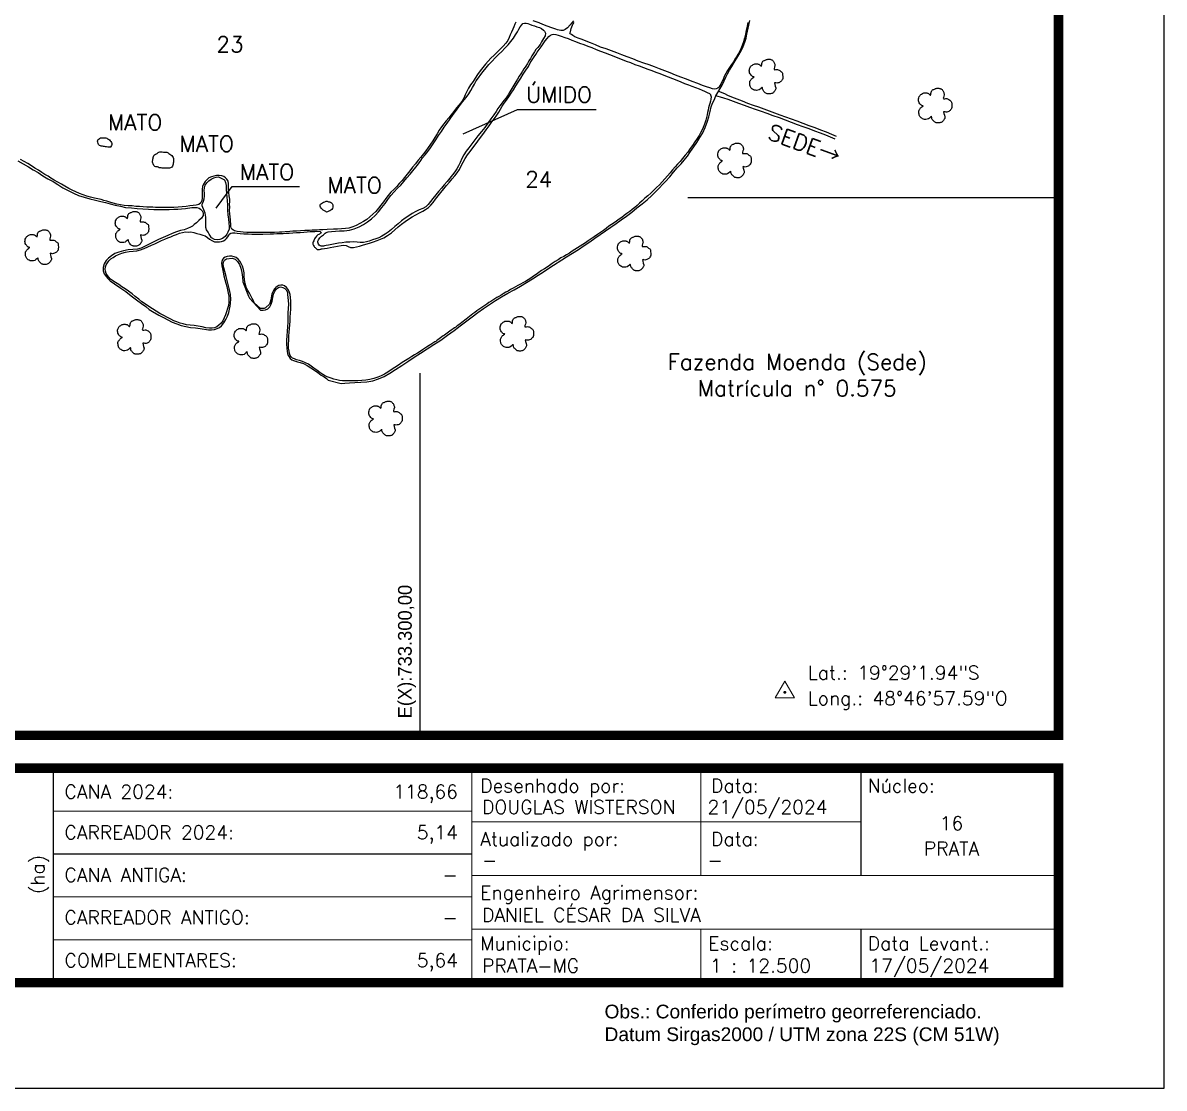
# Model space of a CAD drawing. Header units: metres. Extents: x 731556 to 734181, y 7842245 to 7845957.
# Drawn here: x 732829 to 734181, y 7842245 to 7843507 of the extents above; entities that cross this region are included whole.
import ezdxf
from ezdxf.enums import TextEntityAlignment as Align

# ---------------------------------------------------------------- set-up
doc = ezdxf.new("R2010")
doc.units = ezdxf.units.M
doc.header["$LTSCALE"] = 0.6
doc.linetypes.add('CONTINUO', pattern=[0])
doc.linetypes.add('LIN0', pattern=[0])
for name, color, linetype in [('0114001293', 1, 'Continuous'), ('0114001293022', 5, 'Continuous'), ('0114001293023', 5, 'Continuous'), ('0114001293024', 5, 'Continuous'), ('ESTRADA', 1, 'Continuous'), ('MALHA', 8, 'Continuous'), ('MARGEM', 5, 'Continuous'), ('MATO', 94, 'LIN0'), ('RESERVA', 3, 'Continuous'), ('TEXTO', 7, 'Continuous'), ('UMIDO', 1, 'Continuous')]:
    doc.layers.add(name, color=color, linetype=linetype)
doc.styles.add('marcelo', font='arial.ttf')
doc.styles.add('Simplex', font='simplex.shx')

# ---------------------------------------------------------------- blocks, each defined once
blk = doc.blocks.new('MATO')
at = {"layer": 'MATO', "linetype": 'CONTINUO'}
blk.add_lwpolyline([(733467.07, 7843526.15), (733466.34, 7843525.48), (733465.48, 7843524.72), (733464.52, 7843524), (733463.43, 7843523.71), (733462.33, 7843523.59), (733461.27, 7843523.63), (733460.4, 7843523.81), (733459.63, 7843524.12), (733458.95, 7843524.53), (733458.31, 7843525.01), (733457.76, 7843525.56), (733457.31, 7843526.14), (733457, 7843526.7), (733456.78, 7843527.31), (733456.63, 7843527.99), (733456.48, 7843528.9), (733456.41, 7843529.83), (733456.44, 7843530.73), (733456.67, 7843531.39), (733456.98, 7843531.95), (733457.33, 7843532.45), (733457.59, 7843532.9), (733457.89, 7843533.32), (733458.26, 7843533.73), (733458.98, 7843534.19), (733459.65, 7843534.63), (733460.14, 7843535), (733459.93, 7843535.15), (733459.49, 7843535.26), (733458.95, 7843535.38), (733458.56, 7843535.6), (733458.17, 7843535.92), (733457.77, 7843536.35), (733457.27, 7843536.98), (733456.79, 7843537.71), (733456.39, 7843538.52), (733456.18, 7843539.35), (733456.09, 7843540.22), (733456.14, 7843541.11), (733456.39, 7843542.09), (733456.74, 7843543.01), (733457.14, 7843543.81), (733457.44, 7843544.23), (733457.78, 7843544.53), (733458.18, 7843544.78), (733458.76, 7843545.2), (733459.41, 7843545.6), (733460.09, 7843545.95), (733460.78, 7843546.11), (733461.45, 7843546.2), (733462.1, 7843546.21), (733462.67, 7843546.19), (733463.21, 7843546.11), (733463.7, 7843545.98), (733464.14, 7843545.84), (733464.55, 7843545.65), (733464.97, 7843545.4), (733465.47, 7843544.85), (733465.95, 7843544.38), (733466.36, 7843544.16), (733466.56, 7843544.8), (733466.69, 7843545.65), (733466.77, 7843546.53), (733466.86, 7843546.91), (733466.97, 7843547.21), (733467.13, 7843547.47), (733467.41, 7843547.93), (733467.75, 7843548.38), (733468.16, 7843548.79), (733468.65, 7843549.02), (733469.17, 7843549.2), (733469.71, 7843549.35), (733470.2, 7843549.6), (733470.7, 7843549.83), (733471.22, 7843550.02), (733471.77, 7843550.13), (733472.34, 7843550.18), (733472.91, 7843550.18), (733473.47, 7843550.15), (733474, 7843550.07), (733474.51, 7843549.95), (733474.98, 7843549.77), (733475.42, 7843549.54), (733475.82, 7843549.26), (733476.17, 7843548.97), (733476.49, 7843548.62), (733476.79, 7843548.22), (733477.1, 7843547.71), (733477.39, 7843547.14), (733477.63, 7843546.54), (733477.83, 7843546.01), (733477.95, 7843545.4), (733477.96, 7843544.68), (733477.62, 7843543.5), (733477.31, 7843542.34), (733477.19, 7843541.37), (733477.8, 7843541.2), (733478.61, 7843541.26), (733479.52, 7843541.4), (733480.19, 7843541.33), (733480.83, 7843541.18), (733481.44, 7843540.94), (733482.09, 7843540.51), (733482.7, 7843540.01), (733483.25, 7843539.5), (733483.67, 7843539.27), (733484.01, 7843538.94), (733484.26, 7843538.36), (733484.46, 7843536.92), (733484.56, 7843535.33), (733484.53, 7843533.79), (733484.26, 7843532.92), (733483.87, 7843532.26), (733483.41, 7843531.75), (733482.98, 7843531.21), (733482.49, 7843530.76), (733481.92, 7843530.39), (733481.18, 7843530.09), (733480.38, 7843529.88), (733479.58, 7843529.76), (733478.72, 7843529.99), (733478, 7843530.12), (733477.53, 7843529.94), (733477.78, 7843528.67), (733478.2, 7843527.17), (733478.62, 7843525.68), (733478.59, 7843524.92), (733478.41, 7843524.34), (733478.12, 7843523.86), (733477.76, 7843523.24), (733477.34, 7843522.66), (733476.89, 7843522.12), (733476.47, 7843521.69), (733476.03, 7843521.33), (733475.53, 7843521.04), (733474.92, 7843520.82), (733474.27, 7843520.66), (733473.6, 7843520.57), (733472.94, 7843520.56), (733472.3, 7843520.6), (733471.69, 7843520.69), (733471.19, 7843520.74), (733470.72, 7843520.87), (733470.26, 7843521.09), (733469.7, 7843521.56), (733469.14, 7843522.12), (733468.61, 7843522.71), (733468.17, 7843523.16), (733467.79, 7843523.64), (733467.5, 7843524.16), (733467.38, 7843524.96), (733467.28, 7843525.73), (733467.15, 7843526.37)], dxfattribs=at)

msp = doc.modelspace()

# ---------------------------------------------------------------- linework, layer by layer
at = {"layer": '0114001293'}
for points in [[(732823.5, 7843343.3), (732829.8, 7843339.9), (732835.9, 7843336.4), (732841.8, 7843332.9), (732847.4, 7843329.4), (732853.1, 7843325.7), (732859, 7843322.2), (732865.1, 7843318.9), (732870.9, 7843315.2), (732876.9, 7843311.5), (732883, 7843308.1), (732889.2, 7843305), (732895.5, 7843302.3), (732902, 7843300.2), (732908.6, 7843298.3), (732915.3, 7843296.7), (732921.6, 7843295.1), (732927.3, 7843293.9), (732932.9, 7843292.4), (732938.8, 7843290.8), (732945, 7843289.7), (732951.1, 7843288.2), (732958, 7843287.8), (732964.7, 7843287), (732971.5, 7843286.5), (732978.1, 7843286.1), (732984.7, 7843285.9), (732990.8, 7843285.9), (732996.9, 7843285.9), (733002.7, 7843285.9), (733008.2, 7843286), (733012.9, 7843286.2), (733017.3, 7843286.6), (733022, 7843287.1), (733029.7, 7843288.1), (733032.7, 7843288.1), (733035.6, 7843288), (733038.1, 7843287.4), (733040, 7843286.1), (733041.6, 7843284.2), (733042.8, 7843281.7), (733042.8, 7843278.5), (733041, 7843275.4), (733038, 7843272.7), (733034.9, 7843269.9), (733032.4, 7843267.8), (733030.2, 7843266.1), (733028, 7843264.9), (733024.4, 7843263.1), (733020.5, 7843261.5), (733016.2, 7843260.8), (733011.4, 7843259.3), (733006.4, 7843257.3), (733001.1, 7843255), (732990, 7843250), (732984.5, 7843247.3), (732979.2, 7843244.7), (732974.3, 7843242.3), (732969.6, 7843240.1), (732965, 7843238.8), (732954.3, 7843237.9), (732948.6, 7843236.9), (732943.1, 7843235.3), (732938.5, 7843233.4), (732934.5, 7843230.9), (732931, 7843228.1), (732928, 7843225.1), (732925.6, 7843221.4), (732924.4, 7843217.2), (732924.5, 7843213.2), (732925.8, 7843209.5), (732927.9, 7843206.3), (732930, 7843203.8), (732933, 7843201.1), (732938, 7843197.5), (732944.4, 7843193.2), (732951.3, 7843188.4), (732957.7, 7843183.6), (732964, 7843178.8), (732969.9, 7843174.4), (732975, 7843170.6), (732979.2, 7843167.3), (732983, 7843164.9), (732990.5, 7843160.6), (732995.9, 7843157.6), (733001.2, 7843154.9), (733006.4, 7843152.3), (733011.6, 7843150.1), (733016.8, 7843148.4), (733022.3, 7843147.2), (733028, 7843146.1), (733033.7, 7843145.5), (733039.3, 7843144.8), (733049.2, 7843143.1), (733053, 7843143), (733056.5, 7843143.6), (733059.6, 7843144.6), (733062.3, 7843146), (733064.8, 7843148), (733067.3, 7843151.3), (733069.8, 7843155.2), (733071.8, 7843159.4), (733073.2, 7843163.5), (733074.3, 7843167.5), (733075.1, 7843171.1), (733075.5, 7843174.9), (733075.7, 7843179.4), (733075.2, 7843185.1), (733073.7, 7843192.2), (733070.4, 7843206.2), (733068.8, 7843212.2), (733067.6, 7843216.8), (733066.7, 7843220.5), (733066.9, 7843223.5), (733068.2, 7843225.8), (733070.5, 7843227.4), (733077.3, 7843228.2), (733081, 7843226.9), (733083.6, 7843224.1), (733085.9, 7843220.7), (733087.6, 7843216.3), (733088.8, 7843211.2), (733089.5, 7843205.7), (733090.1, 7843200.2), (733096.8, 7843183.1), (733098, 7843180.6), (733110.9, 7843166.6), (733114.1, 7843166.3), (733117, 7843166.7), (733119.6, 7843168.1), (733121.9, 7843170.5), (733123.4, 7843173.4), (733124.6, 7843177), (733125.4, 7843181.3), (733126.3, 7843185.5), (733127.9, 7843189.1), (733129.9, 7843191.7), (733132.2, 7843193.3), (733134.6, 7843194), (733137.3, 7843193.5), (733139.6, 7843192.3), (733141.3, 7843190.5), (733142.7, 7843187.7), (733143, 7843185.1), (733143.3, 7843181.6), (733143.5, 7843177.9), (733143.9, 7843173.4), (733143.8, 7843168.6), (733143.4, 7843163.4), (733143.2, 7843157.8), (733143.1, 7843152.1), (733142.8, 7843146.8), (733142.4, 7843141.5), (733142, 7843136.1), (733141.7, 7843131.1), (733141.8, 7843126.1), (733142, 7843121.5), (733142.4, 7843117.8), (733143, 7843115), (733143.6, 7843112.8), (733144.7, 7843111), (733146.1, 7843109.3), (733148.1, 7843107.8), (733150, 7843106.8), (733152.2, 7843106), (733154.8, 7843105.4), (733158, 7843104.6), (733161.8, 7843103.3), (733166, 7843101), (733170.5, 7843098.2), (733174.8, 7843095.3), (733178.8, 7843092.5), (733182.8, 7843089.6), (733186.2, 7843087.3), (733189.1, 7843085.3), (733191, 7843083.5), (733206.3, 7843079.4), (733210.8, 7843080.1), (733216.3, 7843080.5), (733222.8, 7843080.7), (733229.8, 7843081), (733237, 7843081.7), (733244, 7843082.9), (733250.8, 7843085.1), (733257.4, 7843088), (733264.1, 7843091.7), (733270.9, 7843096.2), (733278.2, 7843100.8), (733285.4, 7843105.8), (733292.9, 7843110.7), (733300.6, 7843115.5), (733308.3, 7843120.5), (733316.4, 7843125.6), (733324.4, 7843131.1), (733332.2, 7843136.7), (733340.2, 7843142.3), (733347.5, 7843147.9), (733361.5, 7843158.5), (733368.2, 7843163.5), (733375, 7843168.4), (733382.1, 7843173), (733389.2, 7843177.8), (733396.5, 7843182.3), (733403.8, 7843186.5), (733411.4, 7843190.5), (733418.9, 7843194.7), (733426.1, 7843199.1), (733432.9, 7843203.6), (733439.6, 7843207.9), (733446.1, 7843211.9), (733452.6, 7843216.2), (733473.3, 7843229.7), (733480.5, 7843234.1), (733487.5, 7843238.5), (733494.4, 7843242.9), (733500.8, 7843247.3), (733507.1, 7843251.6), (733513.4, 7843256), (733519.6, 7843260.3), (733525.7, 7843264.8), (733532, 7843269.1), (733538.3, 7843273.5), (733544.5, 7843278), (733550.7, 7843282.6), (733556.8, 7843287.5), (733563, 7843292.3), (733568.9, 7843297.3), (733574.5, 7843302.5), (733580, 7843307.9), (733590.7, 7843318.9), (733595.6, 7843324.4), (733600.2, 7843329.8), (733604.6, 7843334.9), (733609, 7843339.8), (733612.9, 7843344.3), (733616.7, 7843349.1), (733620.4, 7843354.3), (733624.2, 7843359.8), (733627.8, 7843365.3), (733631.3, 7843371), (733634.7, 7843376.7), (733637.5, 7843382.9), (733640, 7843389.1), (733642.1, 7843395.5), (733643.5, 7843401.9), (733644.9, 7843407.5), (733646.4, 7843411.9), (733648.3, 7843415.3), (733650.1, 7843420.5), (733657.8, 7843433), (733660.3, 7843438.2), (733662.1, 7843442.4), (733664.2, 7843446.5), (733666.6, 7843450.8), (733669.1, 7843455.3), (733671.9, 7843459.8), (733677.6, 7843469), (733680.2, 7843473.9), (733682.7, 7843479), (733684.7, 7843484), (733686, 7843488.9), (733687, 7843493.6), (733689.2, 7843504), (733690.6, 7843509.7)], [(733481.8, 7843509.2), (733477.7, 7843504.4), (733474.4, 7843500.9), (733471.7, 7843498.8), (733469.4, 7843497.9), (733467.9, 7843497.9), (733466.6, 7843497.7), (733462.7, 7843498.4), (733460.6, 7843499.3), (733455.9, 7843501.1), (733450.6, 7843503.1), (733445.4, 7843505.1), (733441.1, 7843506.8), (733433.9, 7843509.4)]]:
    msp.add_lwpolyline(points, dxfattribs=at)
at = {"layer": '0114001293022', "elevation": 645.4}
msp.add_lwpolyline([(733688.3, 7843507.4), (733687.3, 7843502.9), (733686.2, 7843498.2), (733685.3, 7843493.5), (733684.3, 7843488.8), (733683.2, 7843484.2), (733681.6, 7843480.1), (733679.9, 7843476.2), (733678.2, 7843472.6), (733676.3, 7843469.4), (733674.6, 7843466.5), (733672.8, 7843463.8), (733671, 7843460.8), (733668.8, 7843457.6), (733666.4, 7843454), (733664.1, 7843450.3), (733662.1, 7843446.7), (733660.3, 7843443.2), (733658.9, 7843439.9), (733657.5, 7843437), (733656.2, 7843434.2), (733655, 7843432.7), (733654, 7843430.8), (733652.5, 7843429.4), (733650.6, 7843428.5), (733648.6, 7843428.4), (733646.2, 7843428.8), (733643, 7843429.7), (733639, 7843431), (733634.3, 7843432.8), (733628.8, 7843434.9), (733622.2, 7843437.4), (733615.5, 7843440), (733608.9, 7843442.5), (733602.4, 7843445), (733596.1, 7843447.5), (733589.9, 7843450), (733583.7, 7843452.4), (733577.5, 7843454.7), (733571.2, 7843457), (733564.8, 7843459.1), (733558.4, 7843461.5), (733551.8, 7843464.1), (733545.2, 7843466.5), (733539, 7843468.9), (733532.8, 7843471.2), (733526.6, 7843473.6), (733520.2, 7843475.9), (733513.8, 7843478.2), (733507.7, 7843480.7), (733501.9, 7843483), (733496.7, 7843485.1), (733491.8, 7843487), (733487.3, 7843488.8), (733483.4, 7843490.4), (733480.8, 7843491.8), (733479.1, 7843492.9), (733477.7, 7843493.8), (733477.4, 7843494.8), (733478, 7843496.1), (733478.5, 7843498), (733478.9, 7843500.1), (733479.7, 7843502.2), (733480.5, 7843504.1), (733481.4, 7843505.7), (733482.5, 7843507.3)], dxfattribs=at)
at = {"layer": '0114001293023', "elevation": 676}
msp.add_lwpolyline([(733413.2, 7843507.8), (733412.2, 7843505.2), (733410.9, 7843502.3), (733409.6, 7843499.2), (733408.2, 7843496), (733406.8, 7843492.8), (733405.4, 7843489.5), (733403.7, 7843486.1), (733401.5, 7843482.7), (733398.4, 7843479.2), (733394.9, 7843475.6), (733391.2, 7843472), (733387.5, 7843468.5), (733383.9, 7843464.9), (733380.6, 7843461.4), (733377.4, 7843457.8), (733374.1, 7843454.1), (733370.9, 7843450.1), (733368, 7843445.8), (733365.3, 7843441.5), (733362.6, 7843437.3), (733359.8, 7843433.3), (733357.4, 7843429.4), (733355.2, 7843425.4), (733353.3, 7843421.4), (733351.6, 7843417.5), (733349.2, 7843413.6), (733346.4, 7843409.9), (733343.2, 7843406), (733340, 7843402), (733336.8, 7843398), (733333.8, 7843394.3), (733330.8, 7843390.9), (733328.1, 7843387.4), (733325.3, 7843383.7), (733322.7, 7843379.7), (733320, 7843375.5), (733317.4, 7843371.1), (733314.9, 7843367), (733312.3, 7843363), (733309.6, 7843359), (733306.9, 7843355.2), (733304, 7843351.5), (733300.9, 7843347.8), (733297.6, 7843344), (733294.3, 7843340), (733290.9, 7843335.9), (733287.6, 7843331.7), (733284.5, 7843327.6), (733281.6, 7843323.7), (733278.5, 7843320), (733275.3, 7843316.4), (733272.2, 7843312.9), (733268.9, 7843309.6), (733265.4, 7843306.3), (733262.1, 7843302.5), (733259.3, 7843298.8), (733256.4, 7843295), (733253.4, 7843291), (733250.5, 7843287.2), (733247.6, 7843283.5), (733244, 7843280.1), (733240.5, 7843277), (733236.8, 7843274), (733233, 7843271.4), (733228.6, 7843269), (733224.4, 7843266.7), (733220.2, 7843265), (733215.7, 7843263.7), (733211.6, 7843263.1), (733206.9, 7843262.8), (733202, 7843262.5), (733197.2, 7843262.4), (733190, 7843262.2), (733184.9, 7843261.6), (733180.9, 7843261.5), (733177.6, 7843261.2), (733172, 7843261.2), (733168.9, 7843261), (733163.5, 7843260.7), (733158.2, 7843260.3), (733153.6, 7843260), (733149, 7843259.9), (733145.6, 7843259.6), (733140.3, 7843259.3), (733136.1, 7843259), (733133.2, 7843258.8), (733127.3, 7843258.5), (733122.9, 7843258.4), (733120.7, 7843258.3), (733118.5, 7843258.4), (733115, 7843258.3), (733109.9, 7843258.5), (733105.6, 7843258.5), (733101.5, 7843258.3), (733097.4, 7843258.5), (733094.8, 7843258.5), (733090.3, 7843258.9), (733087.2, 7843259.3), (733083.1, 7843259.6), (733080.2, 7843260.6), (733079.1, 7843261.1), (733077.1, 7843262.4), (733076.6, 7843263.3), (733076.1, 7843264.1), (733075.9, 7843265.4), (733075.8, 7843267.1), (733075.6, 7843269.1), (733075.5, 7843271.3), (733075.2, 7843273.8), (733074.9, 7843276.9), (733074.4, 7843280.6), (733074.2, 7843284.5), (733074.4, 7843288.4), (733074.3, 7843291.9), (733074.4, 7843294.9), (733074.4, 7843298.1), (733073.9, 7843301.9), (733073.3, 7843305.9), (733073.1, 7843309.8), (733072.9, 7843313.4), (733072.9, 7843316.5), (733072.4, 7843319.2), (733071.1, 7843321.5), (733069.4, 7843323.4), (733067.3, 7843324.7), (733065.1, 7843325.5), (733062.1, 7843326), (733058.7, 7843325.9), (733055.6, 7843325.4), (733052.8, 7843324.5), (733049.8, 7843323.1), (733047.4, 7843321), (733045.3, 7843318.7), (733043.4, 7843315.9), (733042.3, 7843313), (733041.7, 7843309.7), (733041.6, 7843306.1), (733041.6, 7843302.6), (733041.7, 7843299.2), (733041.5, 7843296.3), (733040.4, 7843293.6), (733037.9, 7843291.6), (733034.8, 7843290.7), (733031.3, 7843290.3), (733027.2, 7843289.9), (733022.8, 7843289.4), (733018.1, 7843288.9), (733013.3, 7843288.6), (733008.2, 7843288.2), (733003, 7843287.9), (732998.1, 7843288), (732993.7, 7843288.1), (732989.7, 7843288.1), (732986.7, 7843288.2), (732983.3, 7843288.3), (732980.2, 7843288.4), (732976.1, 7843288.6), (732971.8, 7843288.8), (732967.5, 7843289.1), (732963.1, 7843289.4), (732958.7, 7843289.9), (732954.1, 7843290.2), (732949.4, 7843290.6), (732945, 7843291.3), (732940.7, 7843292.2), (732936.5, 7843293.3), (732932.4, 7843294.3), (732928.7, 7843295.5), (732925.4, 7843296.5), (732922.1, 7843297.5), (732918.3, 7843298.4), (732914.1, 7843299.3), (732909.6, 7843300.4), (732905.1, 7843301.7), (732900.8, 7843303.1), (732896.5, 7843304.8), (732892.2, 7843306.5), (732887.9, 7843308.5), (732883.7, 7843310.8), (732879.3, 7843313.3), (732875, 7843315.8), (732870.7, 7843318.2), (732866.6, 7843320.5), (732862.7, 7843322.9), (732859.2, 7843325.2), (732855.5, 7843327.3), (732851.8, 7843329.6), (732847.8, 7843332.2), (732843.7, 7843334.8), (732839.5, 7843337.5), (732835.3, 7843340.2), (732831, 7843342.6), (732826.7, 7843345)], dxfattribs=at)
at = {"layer": '0114001293024', "elevation": 649.7}
msp.add_lwpolyline([(733460.7, 7843492.9), (733463.6, 7843492.1), (733467.1, 7843490.9), (733471.2, 7843489.6), (733475.3, 7843488.2), (733479.6, 7843486.5), (733484.1, 7843484.7), (733488.9, 7843482.9), (733493.7, 7843481.1), (733498.5, 7843479.4), (733503.3, 7843477.5), (733508.4, 7843475.3), (733513.8, 7843473.2), (733519.1, 7843471.2), (733524.4, 7843469.3), (733529.4, 7843467.3), (733534.2, 7843465.4), (733539.1, 7843463.4), (733544.1, 7843461.6), (733549.2, 7843459.7), (733554.3, 7843457.7), (733559.4, 7843455.8), (733564.5, 7843453.9), (733569.5, 7843452.1), (733574.4, 7843450.3), (733579.3, 7843448.5), (733584, 7843446.8), (733588.8, 7843445), (733593.8, 7843443), (733598.8, 7843441.1), (733603.9, 7843439), (733608.8, 7843437), (733613.2, 7843435.2), (733617.7, 7843433.3), (733621.9, 7843431.7), (733626.3, 7843430.1), (733630.4, 7843428.5), (733633.9, 7843427.1), (733637, 7843425.8), (733639.8, 7843424.5), (733642.7, 7843423.1), (733643.9, 7843422), (733644.1, 7843421.4), (733644.6, 7843419.1), (733644.5, 7843416.6), (733643.9, 7843414), (733643.2, 7843411.4), (733642.5, 7843408.9), (733641.7, 7843406.1), (733641, 7843403.4), (733640.4, 7843400.7), (733639.8, 7843397.9), (733639.2, 7843394.9), (733638.5, 7843391.7), (733637.4, 7843388.2), (733636, 7843384.7), (733634.3, 7843381), (733632.5, 7843377.2), (733630.3, 7843373.5), (733628, 7843369.7), (733625.4, 7843365.7), (733622.7, 7843361.7), (733619.8, 7843357.8), (733616.9, 7843353.8), (733613.9, 7843349.9), (733610.8, 7843346.2), (733607.9, 7843342.6), (733605, 7843339.4), (733602, 7843336.1), (733599.1, 7843332.7), (733596.1, 7843329.1), (733593, 7843325.5), (733589.9, 7843321.9), (733586.7, 7843318.4), (733583.5, 7843315.1), (733580.1, 7843311.7), (733576.6, 7843308.3), (733573.1, 7843305.1), (733569.6, 7843302.1), (733566.1, 7843299), (733562.9, 7843296.1), (733560, 7843293.3), (733557.2, 7843290.6), (733554.4, 7843288.1), (733551.3, 7843285.7), (733548.2, 7843283.4), (733544.9, 7843280.9), (733541.7, 7843278.5), (733538.7, 7843276.3), (733535.6, 7843274.1), (733532.7, 7843272), (733529.7, 7843270.1), (733526.6, 7843268), (733523.6, 7843265.8), (733520.5, 7843263.4), (733517.1, 7843261), (733513.6, 7843258.5), (733509.9, 7843256), (733506.3, 7843253.5), (733502.6, 7843251.1), (733499.1, 7843248.6), (733495.8, 7843246.3), (733492.6, 7843244.2), (733489.5, 7843242.3), (733486.4, 7843240.3), (733483.2, 7843238.3), (733480.1, 7843236.2), (733476.8, 7843234.1), (733473.5, 7843232.1), (733470.1, 7843230.2), (733466.7, 7843228.3), (733463.3, 7843226.2), (733459.8, 7843224), (733456.5, 7843221.6), (733453.4, 7843219.5), (733450.3, 7843217.4), (733447.1, 7843215.3), (733443.9, 7843213.3), (733440.7, 7843211.1), (733437.4, 7843208.8), (733434.2, 7843206.7), (733431, 7843204.5), (733427.9, 7843202.5), (733424.8, 7843200.6), (733421.8, 7843198.8), (733418.9, 7843197.2), (733415.9, 7843195.7), (733413, 7843194.1), (733410.1, 7843192.5), (733407.1, 7843190.8), (733404.2, 7843189.1), (733401.3, 7843187.6), (733398.4, 7843185.9), (733395.8, 7843184.3), (733393.3, 7843182.7), (733390.9, 7843181.3), (733388.4, 7843179.8), (733386, 7843178.4), (733383.7, 7843176.9), (733381.4, 7843175.4), (733379, 7843173.6), (733376.6, 7843172), (733374.2, 7843170.3), (733371.9, 7843168.7), (733369.4, 7843167.2), (733367.1, 7843165.5), (733364.8, 7843163.8), (733362.4, 7843162.1), (733360.3, 7843160.4), (733358.4, 7843158.9), (733356.6, 7843157.4), (733354.7, 7843155.9), (733352.8, 7843154.5), (733351, 7843153.2), (733349.2, 7843151.8), (733347.4, 7843150.4), (733345.7, 7843149.1), (733344, 7843147.8), (733342.2, 7843146.5), (733340.6, 7843145.4), (733339.2, 7843144.4), (733338, 7843143.6), (733336.6, 7843142.6), (733335.1, 7843141.5), (733333.6, 7843140.4), (733332, 7843139.3), (733330.4, 7843138.2), (733328.8, 7843137), (733327.2, 7843135.9), (733325.6, 7843134.7), (733324, 7843133.6), (733322.5, 7843132.5), (733321.1, 7843131.4), (733319.8, 7843130.5), (733318.5, 7843129.5), (733317.3, 7843128.8), (733316.2, 7843128), (733314.9, 7843127.2), (733313.7, 7843126.5), (733312.6, 7843125.7), (733311.1, 7843124.8), (733309.5, 7843123.8), (733307.6, 7843122.5), (733305.3, 7843121), (733302.8, 7843119.3), (733300, 7843117.5), (733296.9, 7843115.6), (733293.5, 7843113.6), (733290.1, 7843111.6), (733286.4, 7843109.3), (733282.6, 7843107), (733278.6, 7843104.3), (733274.4, 7843101.4), (733270, 7843098.5), (733265.8, 7843095.7), (733261.7, 7843093.1), (733257.7, 7843090.8), (733253.8, 7843088.8), (733249.8, 7843087), (733245.3, 7843085.5), (733240.5, 7843084.3), (733235.6, 7843083.6), (733231, 7843083.1), (733226.1, 7843082.9), (733221.3, 7843082.7), (733216.6, 7843082.6), (733212.1, 7843082.7), (733208.1, 7843082.9), (733204.5, 7843083.2), (733201.3, 7843083.9), (733197.9, 7843084.8), (733194.5, 7843085.8), (733191.2, 7843087), (733187.9, 7843088.3), (733184.7, 7843090.2), (733181.3, 7843092.6), (733177.8, 7843095.2), (733174.2, 7843097.8), (733170.8, 7843100.1), (733167.6, 7843102.3), (733164.3, 7843104.2), (733160.6, 7843105.7), (733157, 7843107), (733153.7, 7843107.8), (733151.1, 7843108.6), (733148.9, 7843109.7), (733147.4, 7843111.1), (733146.2, 7843112.8), (733145.3, 7843115.2), (733144.8, 7843118), (733144.2, 7843121.6), (733144.1, 7843126), (733144.3, 7843130.8), (733144.6, 7843135.7), (733144.9, 7843140.5), (733145.3, 7843144.8), (733145.6, 7843149.1), (733145.9, 7843153.6), (733146.2, 7843158.3), (733146.6, 7843163), (733146.9, 7843167.8), (733147, 7843172.5), (733146.8, 7843177.1), (733146.5, 7843181.3), (733145.9, 7843185.1), (733144.9, 7843188.5), (733143.4, 7843191.3), (733141.6, 7843193.5), (733139.5, 7843195.2), (733137.3, 7843196), (733135, 7843196.1), (733132.8, 7843195.6), (733130.8, 7843194.6), (733129, 7843193.2), (733127.5, 7843191.6), (733126.3, 7843189.8), (733125.3, 7843188), (733124.5, 7843185.9), (733123.9, 7843183.6), (733123.6, 7843181.1), (733123.2, 7843178.5), (733122.5, 7843176), (733121.4, 7843173.5), (733117, 7843169.1), (733115.2, 7843168.5), (733113.2, 7843168.3), (733110.9, 7843168.5), (733103.4, 7843175.1), (733102.4, 7843177.7), (733101.1, 7843180.4), (733099.6, 7843183.4), (733097.7, 7843186.6), (733095.7, 7843189.9), (733094, 7843193.8), (733092.8, 7843198), (733092.1, 7843202.5), (733091.7, 7843206.8), (733091.5, 7843210.8), (733090.7, 7843214.8), (733089.5, 7843218.6), (733088, 7843221.9), (733086.3, 7843224.7), (733084.3, 7843227), (733082.1, 7843228.7), (733079.5, 7843229.8), (733077, 7843230.4), (733074.2, 7843230.5), (733071.4, 7843230.1), (733069, 7843229.2), (733067.1, 7843227.9), (733065.8, 7843226.3), (733065, 7843224.3), (733064.7, 7843222), (733064.9, 7843218.8), (733065.7, 7843215.4), (733066.6, 7843211.5), (733067.6, 7843207.2), (733068.8, 7843202.8), (733069.9, 7843198.5), (733070.9, 7843194.4), (733071.8, 7843190.4), (733072.4, 7843186.6), (733073.2, 7843183), (733073.5, 7843179.3), (733073.4, 7843175.8), (733072.8, 7843172.1), (733071.8, 7843168.3), (733070.7, 7843164.5), (733069.3, 7843161), (733067.7, 7843157.5), (733066.1, 7843154), (733064.1, 7843151), (733061.6, 7843148.5), (733059, 7843146.6), (733056.5, 7843145.4), (733053.8, 7843145), (733050.3, 7843145), (733046.2, 7843145.7), (733041.8, 7843146.6), (733037.1, 7843147.5), (733032.3, 7843148.1), (733027.6, 7843148.7), (733023.2, 7843149.2), (733019.3, 7843150.1), (733015.6, 7843151.1), (733011.9, 7843152.5), (733008.2, 7843154), (733004.6, 7843155.8), (733000.6, 7843157.8), (732996.3, 7843160), (732991.7, 7843162.5), (732987.2, 7843165.2), (732982.9, 7843168), (732978.8, 7843170.9), (732974.6, 7843173.6), (732970.5, 7843176.4), (732966.6, 7843179.4), (732962.6, 7843182.5), (732958.7, 7843185.7), (732954.6, 7843188.8), (732950.5, 7843191.7), (732946.7, 7843194.1), (732942.9, 7843196.8), (732939.3, 7843199.3), (732936, 7843201.4), (732933.4, 7843203.3), (732931.3, 7843205.4), (732929.5, 7843207.6), (732928.1, 7843210), (732927.2, 7843212.6), (732926.9, 7843215.2), (732927.3, 7843217.8), (732928.1, 7843220.2), (732929.5, 7843222.6), (732931.3, 7843224.9), (732933.5, 7843227.1), (732936.2, 7843228.9), (732939.2, 7843230.8), (732942.8, 7843232.4), (732946.8, 7843233.9), (732951.1, 7843235), (732955.5, 7843235.8), (732960, 7843236.3), (732964.5, 7843236.9), (732968.9, 7843238.1), (732973.2, 7843239.6), (732977.4, 7843241.5), (732981.6, 7843243.3), (732985.7, 7843245.2), (732989.8, 7843247.1), (732993.8, 7843248.9), (732997.6, 7843250.5), (733001.1, 7843252.1), (733004.6, 7843253.4), (733008, 7843254.8), (733011.5, 7843256.1), (733014.9, 7843257.5), (733018.4, 7843258.4), (733022.2, 7843259.1), (733026, 7843259), (733028.5, 7843259.3), (733031.8, 7843258.4), (733035.4, 7843257.4), (733039, 7843256.5), (733042.7, 7843255.5), (733045.3, 7843254.4), (733048, 7843252.7), (733050.5, 7843250.7), (733053.4, 7843248.8), (733056.5, 7843247.6), (733059.6, 7843247.3), (733062.5, 7843247.4), (733064.6, 7843247.7), (733067.1, 7843248.5), (733068.9, 7843249.7), (733070.6, 7843251.3), (733072.1, 7843253.3), (733073.4, 7843255.4), (733074.6, 7843257), (733075.7, 7843257.8), (733077.6, 7843258.2), (733080.3, 7843258), (733083.1, 7843257.5), (733086.8, 7843257.2), (733091.3, 7843257), (733096.2, 7843256.8), (733100.8, 7843256.5), (733105, 7843256.5), (733109.3, 7843256.6), (733113.6, 7843256.6), (733122.3, 7843256.8), (733126.3, 7843256.9), (733130.2, 7843257.1), (733134.1, 7843257.3), (733137.6, 7843257.4), (733141.1, 7843257.5), (733145, 7843257.8), (733149.2, 7843258), (733153.6, 7843258.3), (733157.8, 7843258.6), (733162.1, 7843258.9), (733166.2, 7843259.2), (733169.8, 7843259.5), (733173.3, 7843259.7), (733175.1, 7843259.8), (733178.5, 7843259.9), (733181.7, 7843259.6), (733182.7, 7843258.4), (733182.4, 7843257.7), (733181.6, 7843257.1), (733180.8, 7843256.6), (733179.8, 7843256.1), (733178.8, 7843255.6), (733178.1, 7843254.9), (733177.2, 7843254), (733176.4, 7843253), (733175.6, 7843252.2), (733175, 7843251), (733174.6, 7843249.8), (733174, 7843248.6), (733173.3, 7843247.4), (733172.9, 7843246.4), (733172.9, 7843245.6), (733172.9, 7843244.7), (733173.3, 7843243.9), (733173.7, 7843243), (733174.3, 7843242), (733175, 7843241.2), (733175.7, 7843240.6), (733176.5, 7843239.8), (733177.1, 7843239), (733177.9, 7843238.4), (733178.9, 7843238.2), (733179.7, 7843238.2), (733180.6, 7843238.4), (733182.2, 7843238.8), (733182.9, 7843239.1), (733183.9, 7843239.2), (733186.6, 7843239.5), (733189.7, 7843240), (733193.5, 7843240.6), (733197.8, 7843241.5), (733202.2, 7843242.4), (733206.3, 7843243.1), (733209.6, 7843243.4), (733212.3, 7843242.9), (733214.8, 7843241.8), (733217.6, 7843240.7), (733221.1, 7843240.6), (733224.5, 7843241.3), (733228, 7843242.3), (733231.8, 7843243.6), (733235.7, 7843244.8), (733239.9, 7843246), (733244.6, 7843247.4), (733248.9, 7843248.9), (733253, 7843250.5), (733257, 7843252.3), (733261.4, 7843254.8), (733265.9, 7843258), (733270.1, 7843261.6), (733274.1, 7843265.1), (733278.1, 7843268.4), (733282.2, 7843271.5), (733286.3, 7843274.3), (733290.6, 7843277), (733294.9, 7843279.3), (733299.1, 7843281.6), (733303, 7843283.7), (733306.5, 7843285.8), (733309.8, 7843288.2), (733312.7, 7843290.9), (733315.5, 7843294.1), (733318.3, 7843298), (733321.2, 7843301.9), (733324.5, 7843306), (733328, 7843310.1), (733331.4, 7843314.1), (733334.7, 7843318.1), (733338, 7843322), (733341.2, 7843325.7), (733343.9, 7843329.3), (733346.5, 7843333.1), (733348.7, 7843337.3), (733350.9, 7843341.8), (733353.2, 7843346.2), (733356.1, 7843350.4), (733359.1, 7843354.4), (733362.5, 7843358.9), (733366.2, 7843363.8), (733370.1, 7843369.3), (733374.1, 7843374.7), (733378, 7843380), (733381.7, 7843384.9), (733385, 7843389.6), (733388, 7843393.7), (733390.7, 7843397.3), (733393.1, 7843401), (733395, 7843404.4), (733397, 7843408.1), (733399.4, 7843411.7), (733402.1, 7843415.4), (733405.1, 7843419.2), (733407.9, 7843423.4), (733410.5, 7843427.7), (733413.3, 7843432.1), (733416.1, 7843436.6), (733419.1, 7843441.4), (733422.1, 7843446.1), (733425.2, 7843450.8), (733428.2, 7843455.3), (733430.5, 7843459.3), (733432.7, 7843463), (733434.9, 7843466.5), (733436.9, 7843469.5), (733438.8, 7843472.2), (733441, 7843475.1), (733443.3, 7843478.6), (733445.7, 7843482.1), (733448.2, 7843485.4), (733450.5, 7843488.2), (733452.6, 7843490.5), (733454.4, 7843492.3), (733456.4, 7843493.2), (733458.2, 7843493.5)], close=True, dxfattribs=at)
at = {"layer": 'ESTRADA'}
for points, elevation in [([(733791.4, 7843369.1), (733780.7, 7843373.9), (733774.2, 7843376.3), (733767.4, 7843378.6), (733760.6, 7843381.1), (733753.8, 7843383.6), (733746.9, 7843386.2), (733739.8, 7843388.9), (733732.7, 7843391.6), (733725.6, 7843394.3), (733718.3, 7843396.7), (733711.2, 7843399.3), (733704.2, 7843401.8), (733697.3, 7843404.2), (733690.6, 7843406.6), (733684, 7843409), (733677.5, 7843411.4), (733671.1, 7843413.7), (733665, 7843415.9), (733659.9, 7843417.7), (733655.7, 7843418.7), (733650.1, 7843420.5)], 633.3), ([(733653.3, 7843425.8), (733660.7, 7843423.1), (733664.2, 7843421.3), (733668.9, 7843419.2), (733675, 7843416.8), (733681.5, 7843414.3), (733687.9, 7843411.7), (733694.4, 7843409.4), (733700.7, 7843407.2), (733707.1, 7843404.9), (733713.4, 7843402.5), (733719.7, 7843400.2), (733726.1, 7843397.8), (733732.6, 7843395.5), (733739.3, 7843393), (733746.2, 7843390.6), (733753.2, 7843388.1), (733760.3, 7843385.4), (733767.4, 7843382.7), (733774.4, 7843380.2), (733781, 7843377.7), (733787.3, 7843375.1), (733792.9, 7843372.5)], 634.9)]:
    msp.add_lwpolyline(points, dxfattribs=dict(at, elevation=elevation))
at = {"layer": 'MALHA'}
for points in [[(733617.1, 7843300), (734056.3, 7843300)], [(733300, 7842662.7), (733300, 7843092)]]:
    msp.add_lwpolyline(points, dxfattribs=at)
at = {"layer": 'MARGEM', "color": 174, "linetype": 'LIN0', "flags": 128}
msp.add_lwpolyline([(734181.3, 7842244.7), (734181.3, 7845957.2), (731556.3, 7845957.2), (731556.3, 7842244.7)], close=True, dxfattribs=at)
at = {"layer": 'MARGEM', "color": 174, "linetype": 'LIN0', "const_width": 11.4, "flags": 128}
for points in [[(734056.3, 7842662.7), (734056.3, 7845832.2), (731681.3, 7845832.2), (731681.3, 7842662.7)], [(731681.3, 7842623.8), (734056.3, 7842623.8), (734056.3, 7842369.7), (731681.3, 7842369.7)]]:
    msp.add_lwpolyline(points, close=True, dxfattribs=at)
at = {"layer": 'MARGEM', "color": 174, "linetype": 'LIN0', "const_width": 1.26, "flags": 128}
for points in [[(732865.5, 7842623.8), (732865.5, 7842372.8)], [(733361.3, 7842623.8), (733361.3, 7842372.8)], [(733632.5, 7842496.7), (733632.5, 7842623.8)], [(733822.2, 7842496.7), (733822.2, 7842623.8)], [(732865.5, 7842573), (733361.3, 7842573)], [(733361.3, 7842560.3), (733822.2, 7842560.3)], [(732865.5, 7842522.1), (733361.3, 7842522.1)], [(733361.3, 7842496.7), (734056.5, 7842496.7)], [(732865.5, 7842471.3), (733361.3, 7842471.3)], [(733361.3, 7842433.2), (734056.4, 7842433.2)], [(733632.5, 7842433.2), (733632.5, 7842370.2)], [(733822.2, 7842433.2), (733822.2, 7842370.2)], [(732865.5, 7842420.5), (733361.3, 7842420.5)]]:
    msp.add_lwpolyline(points, dxfattribs=at)
at = {"layer": 'MATO'}
for points, elevation in [([(732931.1, 7843359.4), (732929.9, 7843359.6), (732928.6, 7843359.8), (732927.3, 7843360), (732926.1, 7843360.3), (732924.8, 7843360.5), (732923.6, 7843360.8), (732922.3, 7843360.9), (732921.2, 7843361.2), (732920, 7843361.7), (732919, 7843362.8), (732918.5, 7843364.1), (732918.1, 7843365.4), (732917.9, 7843366.7), (732918.3, 7843368.1), (732919.2, 7843369), (732920.1, 7843369.8), (732921.2, 7843370.5), (732922.4, 7843370.8), (732923.7, 7843370.7), (732925, 7843370.5), (732926.2, 7843370.7), (732927.5, 7843370.5), (732928.8, 7843370.3), (732929.8, 7843369.6), (732931, 7843369), (732932, 7843368.1), (732932.7, 7843367), (732933.6, 7843366.2), (732934.3, 7843365.3), (732934.6, 7843363.9), (732934.8, 7843362.6), (732934.4, 7843361.4), (732933.7, 7843360.3), (732933.5, 7843359.4)], 660.9), ([(733007.9, 7843344.6), (733007.9, 7843341.9), (733007.6, 7843340.6), (733007.3, 7843339.5), (733007, 7843338.2), (733006.5, 7843336.9), (733005.7, 7843335.7), (733004.3, 7843334.9), (733003, 7843334.8), (733001.6, 7843334.8), (733000.1, 7843334.7), (732998.7, 7843334.7), (732997.3, 7843334.6), (732995.8, 7843334.6), (732994.5, 7843334.7), (732993.3, 7843334.9), (732991.9, 7843334.9), (732990.7, 7843335.2), (732989.7, 7843335.8), (732988.9, 7843336.1), (732988, 7843336.1), (732987.4, 7843336.1), (732986.9, 7843336.1), (732985.9, 7843336.7), (732985.3, 7843337.2), (732985.3, 7843337.2), (732984.7, 7843337.9), (732983.8, 7843339.8), (732983.4, 7843340.8), (732983.1, 7843342), (732983.1, 7843343.3), (732983.5, 7843344.2), (732983.4, 7843345.3), (732983.6, 7843346.5), (732983.8, 7843347.3), (732984.1, 7843348.5), (732984.5, 7843349.6), (732985.4, 7843350.4), (732986.4, 7843351.1), (732987.5, 7843351.6), (732988.6, 7843352.2), (732989.7, 7843353.1), (732990.5, 7843353.6), (732991.8, 7843354.1), (732993.2, 7843354.2), (732994.4, 7843354.1), (732995.8, 7843353.8), (732997.2, 7843353.7), (732998.8, 7843353.6), (733000.1, 7843353.5), (733001.4, 7843353), (733002.5, 7843352.1), (733003.6, 7843351.2), (733004.7, 7843350.5), (733005.7, 7843349.7), (733006.6, 7843348.7), (733007.3, 7843347.4), (733007.7, 7843346)], 660.5), ([(733068.2, 7843320.9), (733069.6, 7843317.8), (733070.3, 7843314.1), (733070.3, 7843309.5), (733070.7, 7843304.9), (733071.1, 7843300.5), (733071.4, 7843296.2), (733071.7, 7843290.9), (733071.9, 7843285.1), (733072.2, 7843279.4), (733072.8, 7843274.2), (733073.2, 7843269.5), (733073.9, 7843265.4), (733073.8, 7843263.9), (733073.7, 7843262.4), (733072.1, 7843258.9), (733071, 7843256.5), (733068.9, 7843253.8), (733065.8, 7843251.5), (733062.8, 7843250.2), (733060.1, 7843249.6), (733056.5, 7843250), (733053, 7843252), (733050.8, 7843255.5), (733050.1, 7843256.5), (733049, 7843258.7), (733047, 7843261.5), (733046.3, 7843264.5), (733046.1, 7843268.1), (733046.1, 7843272.3), (733046, 7843276.8), (733045.2, 7843281.5), (733043.7, 7843285.3), (733042.5, 7843288), (733041.9, 7843290), (733041.8, 7843291.9), (733042.4, 7843293.5), (733043.3, 7843295.7), (733044.2, 7843298.4), (733044.6, 7843301.5), (733044.5, 7843305), (733044.2, 7843308.3), (733044.4, 7843311.5), (733045.5, 7843314.6), (733047.4, 7843317.4), (733049.8, 7843319.8), (733052.6, 7843321.8), (733055.5, 7843323.3), (733058.3, 7843324.1), (733061.3, 7843324.4)], 657.7), ([(733189.9, 7843295.4), (733191.3, 7843295), (733192.5, 7843294.8), (733193.8, 7843294.3), (733194.8, 7843293.7), (733195.8, 7843292.7), (733196.4, 7843291.4), (733196.5, 7843289.8), (733196.5, 7843288.3), (733196, 7843287), (733195.4, 7843285.8), (733194.3, 7843285.1), (733193.2, 7843284.3), (733191.7, 7843283.6), (733190.4, 7843283.1), (733189, 7843282.7), (733188.3, 7843283.2), (733187.5, 7843283.8), (733186.5, 7843284.1), (733185.3, 7843284.8), (733184, 7843286.1), (733182.8, 7843287.2), (733182, 7843288.3), (733181.6, 7843289.7), (733181.6, 7843290.8), (733182.1, 7843291.9), (733183.1, 7843292.8), (733184.3, 7843293.6), (733185.6, 7843294.4), (733187.1, 7843295), (733188.6, 7843295.5)], 656.2)]:
    msp.add_lwpolyline(points, close=True, dxfattribs=dict(at, elevation=elevation))
at = {"layer": 'TEXTO', "linetype": 'Continuous'}
for points in [[(733350.8, 7843375.5), (733415.5, 7843404.1), (733508.4, 7843404.1)], [(733058.2, 7843287.2), (733077.5, 7843312.8), (733157, 7843312.8)]]:
    msp.add_lwpolyline(points, dxfattribs=at)
at = {"layer": 'TEXTO', "color": 7, "lineweight": 9, "flags": 128}
msp.add_lwpolyline([(733720.7, 7842707.2), (733743.3, 7842707.2), (733732, 7842726.7)], close=True, dxfattribs=at)
at = {"layer": 'TEXTO', "color": 7, "lineweight": 9, "const_width": 1.77, "flags": 128}
msp.add_lwpolyline([(733731.1, 7842713.7, -1), (733732.8, 7842713.7, -1)], format="xyb", close=True, dxfattribs=at)
at = {"layer": 'UMIDO', "elevation": 653.2}
msp.add_lwpolyline([(733435.4, 7843503.3), (733438.3, 7843502.3), (733441.2, 7843501.2), (733443.6, 7843500.1), (733446.1, 7843498.3), (733447.3, 7843497), (733448.3, 7843494.7), (733447.9, 7843491.6), (733446.3, 7843488.2), (733443.9, 7843484.2), (733442, 7843481.2), (733440.6, 7843479.4), (733439.2, 7843477.5), (733437.2, 7843475.1), (733435.4, 7843472.7), (733433.8, 7843470.3), (733432.3, 7843467.7), (733430.6, 7843464.7), (733428.9, 7843461.7), (733427, 7843458.6), (733425, 7843455.5), (733423, 7843452.5), (733421.2, 7843449.5), (733419.2, 7843446.5), (733417.4, 7843443.6), (733415.4, 7843440.3), (733413.2, 7843436.9), (733410.9, 7843433.1), (733408.7, 7843429), (733406.3, 7843425.1), (733404.1, 7843421.5), (733401.7, 7843418.1), (733399.3, 7843414.8), (733396.8, 7843411.7), (733394.4, 7843408.6), (733392.2, 7843405.5), (733389.9, 7843401.9), (733387.2, 7843397.9), (733383.9, 7843393.2), (733380.3, 7843388.1), (733376.8, 7843383), (733372.6, 7843378.1), (733368.5, 7843373.1), (733364.8, 7843368.2), (733361.2, 7843363.4), (733357.7, 7843358.8), (733354.7, 7843354.7), (733351.8, 7843350.4), (733349.3, 7843346), (733347.2, 7843341.4), (733345.6, 7843337.4), (733343.5, 7843334), (733341.2, 7843330.5), (733338.2, 7843326.6), (733335, 7843322.7), (733331.8, 7843318.9), (733328.4, 7843315), (733325.1, 7843311.1), (733321.7, 7843307.1), (733318.4, 7843303), (733315.1, 7843298.9), (733312.3, 7843295.1), (733309.5, 7843291.7), (733306.7, 7843288.7), (733303, 7843286.8), (733298.9, 7843285.4), (733294.9, 7843283.4), (733290.6, 7843281.1), (733286.4, 7843278.4), (733282.1, 7843275.4), (733277.9, 7843272.1), (733274, 7843268.8), (733270.1, 7843265.4), (733266.1, 7843262.1), (733262.3, 7843259), (733258.4, 7843256.4), (733254.6, 7843254), (733251.1, 7843252.2), (733247.5, 7843251.1), (733243.6, 7843249.6), (733239.7, 7843248.3), (733236.5, 7843247.3), (733233, 7843246.5), (733229.1, 7843246.6), (733225.2, 7843247), (733220.9, 7843247.3), (733216.6, 7843247.2), (733212, 7843246.9), (733207.5, 7843246.4), (733203.3, 7843245.7), (733199.3, 7843245), (733195.2, 7843244.1), (733191.4, 7843243.4), (733188.5, 7843242.9), (733187.1, 7843242.6), (733186.5, 7843242.5), (733185.5, 7843242.3), (733184.6, 7843242.1), (733183.3, 7843242.2), (733182.6, 7843242.3), (733181.4, 7843242.8), (733180.4, 7843243.5), (733179.6, 7843244.5), (733179, 7843245.7), (733178.7, 7843247.1), (733178.8, 7843248.4), (733179.4, 7843249.7), (733180.2, 7843251), (733181.1, 7843252.1), (733182.1, 7843253.1), (733183.3, 7843254), (733183.3, 7843254), (733185.5, 7843255.7), (733186.4, 7843256.6), (733187.4, 7843257.5), (733188.5, 7843258.3), (733191.1, 7843259.1), (733195.1, 7843259.8), (733199.6, 7843260.2), (733204.5, 7843260.3), (733210.1, 7843260.5), (733216.2, 7843261.2), (733222, 7843262.8), (733227.6, 7843265.2), (733232.8, 7843268.1), (733237.7, 7843271.3), (733242.3, 7843274.7), (733246.6, 7843278.7), (733250.7, 7843283.1), (733254.6, 7843288), (733258.4, 7843292.7), (733261.8, 7843297.6), (733265.4, 7843302.4), (733269.1, 7843306.6), (733272.9, 7843310.6), (733277, 7843314.5), (733280.7, 7843318.8), (733284.3, 7843323.2), (733288, 7843327.4), (733291.5, 7843331.5), (733294.9, 7843335.8), (733297.9, 7843339.9), (733300.7, 7843343.6), (733302.9, 7843346.8), (733305.9, 7843350.3), (733309.1, 7843354.4), (733312.3, 7843358.7), (733315.5, 7843363.5), (733318.6, 7843368.3), (733321.7, 7843373.4), (733325.1, 7843378.3), (733328.5, 7843383.2), (733332, 7843388.2), (733335.5, 7843393.2), (733339.2, 7843398.3), (733342.9, 7843403.4), (733346.7, 7843408.4), (733350.6, 7843413.5), (733354.4, 7843418.3), (733357.6, 7843422.8), (733360, 7843426.7), (733362.1, 7843430.4), (733364.2, 7843434.2), (733366.5, 7843438), (733369.2, 7843441.8), (733371.8, 7843445.5), (733374.7, 7843449.3), (733378, 7843453.4), (733381.5, 7843457.4), (733385.2, 7843461.4), (733388.9, 7843465.3), (733392.7, 7843469.2), (733396.7, 7843473), (733400.5, 7843476.9), (733404.1, 7843480.9), (733407.5, 7843484.9), (733410.5, 7843488.9), (733413.1, 7843492.6), (733415.2, 7843496.1), (733416.9, 7843499.3), (733418.6, 7843502.1), (733420.3, 7843504.5), (733421.8, 7843505.9), (733423.6, 7843506.5), (733425.5, 7843506.5), (733427.4, 7843506.1), (733429.7, 7843505.3), (733432.4, 7843504.3)], close=True, dxfattribs=at)

# ---------------------------------------------------------------- block references
at = {"layer": 'RESERVA', "color": 6, "xscale": 1.389233531220277, "yscale": 1.389233531220277, "zscale": 1.389233531220277}
for p in [(-285251.9, -3053059.1), (-285051.5, -3053093.5), (-285289.3, -3053158.5), (-286002.9, -3053239.5), (-286109.9, -3053261.2), (-285408.2, -3053268.7), (-285547.1, -3053363.8), (-286000.2, -3053367.6), (-285862.1, -3053372.5), (-285702.7, -3053464.3)]:
    msp.add_blockref('MATO', p, dxfattribs=at)

# ---------------------------------------------------------------- texts
at = {"layer": 'MALHA'}
msp.add_text('E(X):733.300,00', height=16.25, rotation=90, dxfattribs=at).set_placement((733294.9, 7842682.8), align=Align.BOTTOM_LEFT)
at = {"layer": 'MARGEM', "color": 7, "linetype": 'Continuous', "style": 'Simplex'}
for s, height, p in [('CANA 2024:', 16.25, (732878.8, 7842604)), ('DOUGLAS WISTERSON', 16.25, (733373.3, 7842585.9)), ('21/05/2024', 16.25, (733640.4, 7842585.9)), ('CARREADOR 2024:', 16.25, (732878.8, 7842555.8)), ('-', 16.2, (733373.3, 7842522.9)), ('-', 16.2, (733640.4, 7842522.9)), ('CANA ANTIGA:', 16.25, (732878.8, 7842505.5)), ('CARREADOR ANTIGO:', 16.25, (732878.8, 7842455.1)), ('DANIEL CÉSAR DA SILVA', 16.25, (733373.3, 7842458.1)), ('COMPLEMENTARES:', 16.25, (732878.8, 7842404.3)), ('17/05/2024', 16.25, (733832.2, 7842397.9)), ('PRATA-MG', 16.25, (733373.3, 7842397.9)), ('1 : 12.500', 16.25, (733643.4, 7842397.9))]:
    msp.add_text(s, height=height, dxfattribs=at).set_placement(p, align=Align.TOP_LEFT)
for s, height, p in [('118,66', 16.25, (733344.7, 7842604)), ('5,14', 16.25, (733344.7, 7842555.8)), ('-', 16.2, (733344.7, 7842505.5)), ('-', 16.2, (733344.7, 7842455.1)), ('5,64', 16.25, (733344.7, 7842404.3))]:
    msp.add_text(s, height=height, dxfattribs=at).set_placement(p, align=Align.TOP_RIGHT)
at = {"layer": 'MARGEM', "color": 7, "linetype": 'Continuous', "lineweight": 9}
for s, style, p in [('Desenhado por:', 'Simplex', (733371.2, 7842611.1)), ('Data:', 'Simplex', (733644.5, 7842611.1)), ('Núcleo:', 'Simplex', (733830.1, 7842611.1)), ('Atualizado por:', 'Simplex', (733371.2, 7842547.9)), ('Data:', 'Simplex', (733644.5, 7842547.9)), ('Engenheiro Agrimensor:', 'Simplex', (733371.2, 7842484.6)), ('Municipio:', 'Simplex', (733371.2, 7842424.4)), ('Escala:', 'Simplex', (733641.2, 7842424.4)), ('Data Levant.:', 'Simplex', (733830.1, 7842424.4)), ('Obs.: Conferido perímetro georreferenciado.', 'marcelo', (733518.4, 7842343.6)), ('Datum Sirgas2000 / UTM zona 22S (CM 51W)', 'marcelo', (733518.4, 7842316.7))]:
    msp.add_text(s, height=16.25, dxfattribs=dict(at, style=style)).set_placement(p, align=Align.TOP_LEFT)
at = {"layer": 'MARGEM', "color": 7, "linetype": 'Continuous', "style": 'Simplex'}
for s, p in [('16', (733929.4, 7842558.6)), ('PRATA', (733929.4, 7842528.6))]:
    msp.add_text(s, height=16.25, dxfattribs=at).set_placement(p, align=Align.MIDDLE_CENTER)
msp.add_text('(ha)', height=16.25, rotation=90, dxfattribs=at).set_placement((732846.8, 7842498), align=Align.MIDDLE_CENTER)
at = {"layer": 'TEXTO', "linetype": 'Continuous', "style": 'Simplex'}
for s, p in [('23', (733074.8, 7843481.5)), ('ÚMIDO', (733464.6, 7843421.8)), ('MATO', (732962.4, 7843388.9)), ('MATO', (733047.2, 7843363.6)), ('MATO', (733118.6, 7843330.1)), ('MATO', (733222.4, 7843314.5)), ('24', (733440.5, 7843321.4))]:
    msp.add_text(s, height=18.75, dxfattribs=at).set_placement(p, align=Align.MIDDLE_CENTER)
at = {"layer": 'TEXTO', "linetype": 'ByBlock', "style": 'Simplex'}
for s, p in [('Lat.: 19°29\'1.94"S', (733759.2, 7842728.7, 821)), ('Long.: 48°46\'57.59"O', (733759.2, 7842698.5, 821))]:
    msp.add_text(s, height=16.25, dxfattribs=at).set_placement(p)
at = {"layer": 'TEXTO', "insert": (733758.4, 7843372.2), "char_height": 18.75, "width": 129.09, "attachment_point": 2, "rotation": 339.972, "style": 'Simplex'}
msp.add_mtext('SEDE{\\fSimSun|b0|i0|c134|p2;→}', dxfattribs=at)
at = {"layer": 'TEXTO', "insert": (733737.3, 7843114.6), "char_height": 18.75, "width": 621.485, "attachment_point": 2, "style": 'Simplex'}
msp.add_mtext('\\pi-56.25,l75,t75;Fazenda Moenda (Sede)\\PMatrícula n° 0.575', dxfattribs=at)

doc.saveas('drawing.dxf')
